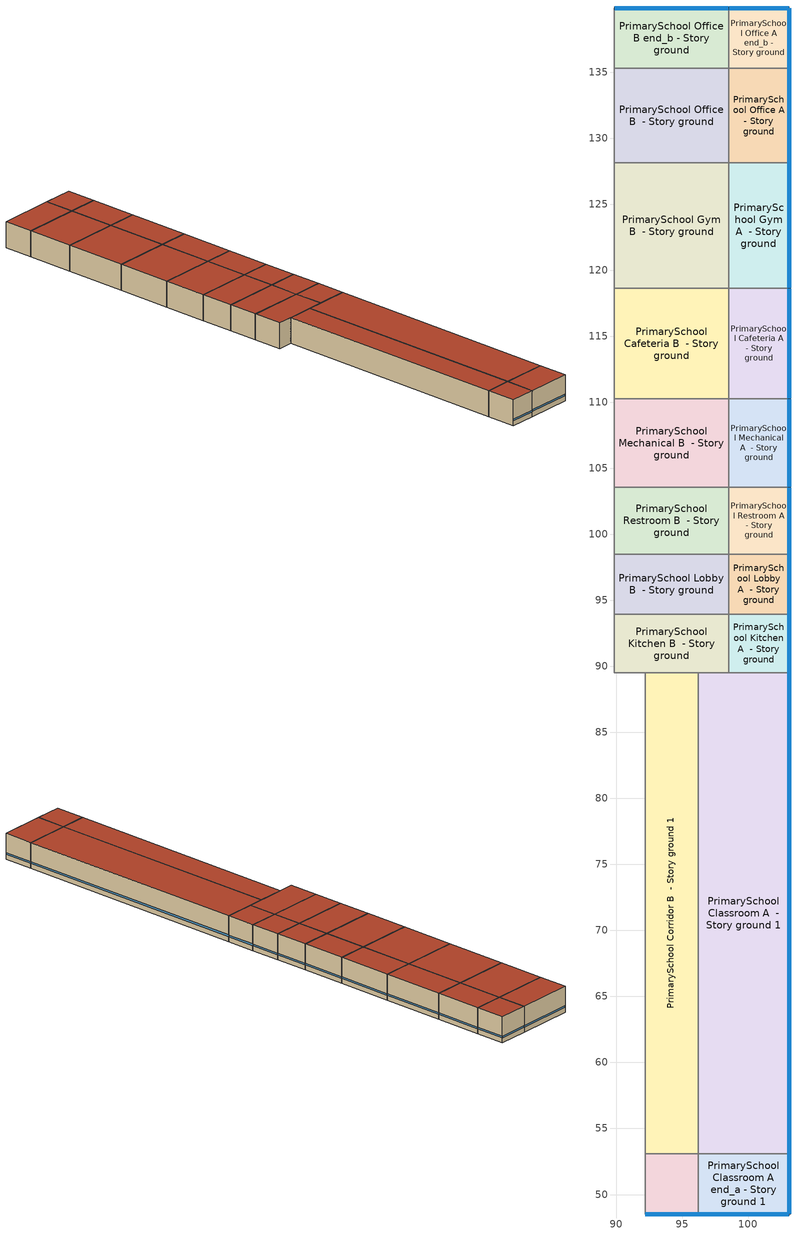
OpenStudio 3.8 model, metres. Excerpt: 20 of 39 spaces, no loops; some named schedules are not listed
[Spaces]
PrimarySchool Classroom A end_a - Story ground 1
 floor ground (Foundation F 1.26W/m*K Perim 11.46m Area 31.51m2): 103.09,48.52 96.2,48.52 96.2,53.1 103.09,53.1 z0
 wall outside: 96.2,48.52 103.09,48.52 103.09,53.1 z0:3.96
 wall to PrimarySchool Corridor B end_a - Story ground 1: 96.2,53.1 96.2,48.52 z0:3.96
 wall to PrimarySchool Classroom A  - Story ground 1: 103.09,53.1 96.2,53.1 z0:3.96
 window: 103.09,48.55 103.09,53.07 / 96.23,48.52 103.07,48.52 z0.76:1
 roof outside: 103.09,53.1 96.2,53.1 96.2,48.52 103.09,48.52 z3.96
PrimarySchool Corridor B end_a - Story ground 1
 floor ground (Foundation F 1.26W/m*K Perim 4.01m Area 18.35m2): 96.2,48.52 92.19,48.52 92.19,53.1 96.2,53.1 z0
 wall outside: 92.19,48.52 96.2,48.52 z0:3.96
 wall to PrimarySchool Classroom C end_a - Story ground 1: 92.19,53.1 92.19,48.52 z0:3.96
 wall to PrimarySchool Corridor B  - Story ground 1: 96.2,53.1 92.19,53.1 z0:3.96
 window: 92.21,48.52 96.18,48.52 z0.76:1
 roof outside: 96.2,53.1 92.19,53.1 92.19,48.52 96.2,48.52 z3.96
PrimarySchool Classroom A  - Story ground 1
 floor ground (Foundation F 1.26W/m*K Perim 36.4m Area 250.94m2): 103.09,53.1 96.2,53.1 96.2,89.5 103.09,89.5 z0
 wall outside: 103.09,53.1 103.09,89.5 z0:3.96
 wall to PrimarySchool Corridor B  - Story ground 1: 96.2,89.5 96.2,53.1 z0:3.96
 wall to PrimarySchool Kitchen A  - Story ground: 103.09,89.5 98.52,89.5 z0:3.96
 wall to PrimarySchool Kitchen B  - Story ground: 98.52,89.5 96.2,89.5 z0:3.96
 window: 103.09,53.12 103.09,89.47 z0.76:1
 roof outside: 103.09,89.5 96.2,89.5 96.2,53.1 103.09,53.1 z3.96
PrimarySchool Corridor B  - Story ground 1
 floor ground (Foundation F 1.26W/m*K Perim 0.0m Area 146.09m2): 96.2,53.1 92.19,53.1 92.19,89.5 96.2,89.5 z0
 wall to PrimarySchool Classroom C  - Story ground 1: 92.19,89.5 92.19,53.1 z0:3.96
 wall to PrimarySchool Kitchen B  - Story ground: 96.2,89.5 92.19,89.5 z0:3.96
 roof outside: 96.2,89.5 92.19,89.5 92.19,53.1 96.2,53.1 z3.96
PrimarySchool Kitchen A  - Story ground
 floor ground (Foundation F 1.26W/m*K Perim 4.46m Area 20.38m2): 103.09,89.5 98.52,89.5 98.52,93.96 103.09,93.96 z0
 wall outside: 103.09,89.5 103.09,93.96 z0:3.96
 wall to PrimarySchool Kitchen B  - Story ground: 98.52,93.96 98.52,89.5 z0:3.96
 wall to PrimarySchool Lobby A  - Story ground: 103.09,93.96 98.52,93.96 z0:3.96
 window: 103.09,89.53 103.09,93.93 z0.76:1
 roof outside: 103.09,93.96 98.52,93.96 98.52,89.5 103.09,89.5 z3.96
PrimarySchool Kitchen B  - Story ground
 floor ground (Foundation F 1.26W/m*K Perim 0.0m Area 38.58m2): 98.52,89.5 89.87,89.5 89.87,93.96 98.52,93.96 z0
 wall to PrimarySchool Kitchen C  - Story ground: 89.87,93.96 89.87,89.5 z0:3.96
 wall to PrimarySchool Lobby B  - Story ground: 98.52,93.96 89.87,93.96 z0:3.96
 wall to PrimarySchool Classroom C  - Story ground 1: 89.87,89.5 92.19,89.5 z0:3.96
 roof outside: 98.52,93.96 89.87,93.96 89.87,89.5 98.52,89.5 z3.96
PrimarySchool Lobby A  - Story ground
 floor ground (Foundation F 1.26W/m*K Perim 4.55m Area 20.8m2): 103.09,93.96 98.52,93.96 98.52,98.51 103.09,98.51 z0
 wall outside: 103.09,93.96 103.09,98.51 z0:3.96
 wall to PrimarySchool Lobby B  - Story ground: 98.52,98.51 98.52,93.96 z0:3.96
 wall to PrimarySchool Restroom A  - Story ground: 103.09,98.51 98.52,98.51 z0:3.96
 window: 103.09,93.98 103.09,98.48 z0.76:1
 roof outside: 103.09,98.51 98.52,98.51 98.52,93.96 103.09,93.96 z3.96
PrimarySchool Lobby B  - Story ground
 floor ground (Foundation F 1.26W/m*K Perim 0.0m Area 39.37m2): 98.52,93.96 89.87,93.96 89.87,98.51 98.52,98.51 z0
 wall to PrimarySchool Lobby C  - Story ground: 89.87,98.51 89.87,93.96 z0:3.96
 wall to PrimarySchool Restroom B  - Story ground: 98.52,98.51 89.87,98.51 z0:3.96
 roof outside: 98.52,98.51 89.87,98.51 89.87,93.96 98.52,93.96 z3.96
PrimarySchool Restroom A  - Story ground
 floor ground (Foundation F 1.26W/m*K Perim 5.06m Area 23.14m2): 103.09,98.51 98.52,98.51 98.52,103.57 103.09,103.57 z0
 wall outside: 103.09,98.51 103.09,103.57 z0:3.96
 wall to PrimarySchool Restroom B  - Story ground: 98.52,103.57 98.52,98.51 z0:3.96
 wall to PrimarySchool Mechanical A  - Story ground: 103.09,103.57 98.52,103.57 z0:3.96
 window: 103.09,98.53 103.09,103.54 z0.76:1
 roof outside: 103.09,103.57 98.52,103.57 98.52,98.51 103.09,98.51 z3.96
PrimarySchool Restroom B  - Story ground
 floor ground (Foundation F 1.26W/m*K Perim 0.0m Area 43.8m2): 98.52,98.51 89.87,98.51 89.87,103.57 98.52,103.57 z0
 wall to PrimarySchool Restroom C  - Story ground: 89.87,103.57 89.87,98.51 z0:3.96
 wall to PrimarySchool Mechanical B  - Story ground: 98.52,103.57 89.87,103.57 z0:3.96
 roof outside: 98.52,103.57 89.87,103.57 89.87,98.51 98.52,98.51 z3.96
PrimarySchool Mechanical A  - Story ground
 floor ground (Foundation F 1.26W/m*K Perim 6.7m Area 30.65m2): 103.09,103.57 98.52,103.57 98.52,110.27 103.09,110.27 z0
 wall outside: 103.09,103.57 103.09,110.27 z0:3.96
 wall to PrimarySchool Mechanical B  - Story ground: 98.52,110.27 98.52,103.57 z0:3.96
 wall to PrimarySchool Cafeteria A  - Story ground: 103.09,110.27 98.52,110.27 z0:3.96
 window: 103.09,103.59 103.09,110.25 z0.76:1
 roof outside: 103.09,110.27 98.52,110.27 98.52,103.57 103.09,103.57 z3.96
PrimarySchool Mechanical B  - Story ground
 floor ground (Foundation F 1.26W/m*K Perim 0.0m Area 58.03m2): 98.52,103.57 89.87,103.57 89.87,110.27 98.52,110.27 z0
 wall to PrimarySchool Mechanical C  - Story ground: 89.87,110.27 89.87,103.57 z0:3.96
 wall to PrimarySchool Cafeteria B  - Story ground: 98.52,110.27 89.87,110.27 z0:3.96
 roof outside: 98.52,110.27 89.87,110.27 89.87,103.57 98.52,103.57 z3.96
PrimarySchool Cafeteria A  - Story ground
 floor ground (Foundation F 1.26W/m*K Perim 8.37m Area 38.25m2): 103.09,110.27 98.52,110.27 98.52,118.64 103.09,118.64 z0
 wall outside: 103.09,110.27 103.09,118.64 z0:3.96
 wall to PrimarySchool Cafeteria B  - Story ground: 98.52,118.64 98.52,110.27 z0:3.96
 wall to PrimarySchool Gym A  - Story ground: 103.09,118.64 98.52,118.64 z0:3.96
 window: 103.09,110.3 103.09,118.61 z0.76:1
 roof outside: 103.09,118.64 98.52,118.64 98.52,110.27 103.09,110.27 z3.96
PrimarySchool Cafeteria B  - Story ground
 floor ground (Foundation F 1.26W/m*K Perim 0.0m Area 72.42m2): 98.52,110.27 89.87,110.27 89.87,118.64 98.52,118.64 z0
 wall to PrimarySchool Cafeteria C  - Story ground: 89.87,118.64 89.87,110.27 z0:3.96
 wall to PrimarySchool Gym B  - Story ground: 98.52,118.64 89.87,118.64 z0:3.96
 roof outside: 98.52,118.64 89.87,118.64 89.87,110.27 98.52,110.27 z3.96
PrimarySchool Gym A  - Story ground
 floor ground (Foundation F 1.26W/m*K Perim 9.5m Area 43.43m2): 103.09,118.64 98.52,118.64 98.52,128.14 103.09,128.14 z0
 wall outside: 103.09,118.64 103.09,128.14 z0:3.96
 wall to PrimarySchool Gym B  - Story ground: 98.52,128.14 98.52,118.64 z0:3.96
 wall to PrimarySchool Office A  - Story ground: 103.09,128.14 98.52,128.14 z0:3.96
 window: 103.09,118.66 103.09,128.11 z0.76:1
 roof outside: 103.09,128.14 98.52,128.14 98.52,118.64 103.09,118.64 z3.96
PrimarySchool Gym B  - Story ground
 floor ground (Foundation F 1.26W/m*K Perim 0.0m Area 82.22m2): 98.52,118.64 89.87,118.64 89.87,128.14 98.52,128.14 z0
 wall to PrimarySchool Gym C  - Story ground: 89.87,128.14 89.87,118.64 z0:3.96
 wall to PrimarySchool Office B  - Story ground: 98.52,128.14 89.87,128.14 z0:3.96
 roof outside: 98.52,128.14 89.87,128.14 89.87,118.64 98.52,118.64 z3.96
PrimarySchool Office A  - Story ground
 floor ground (Foundation F 1.26W/m*K Perim 7.16m Area 32.72m2): 103.09,128.14 98.52,128.14 98.52,135.29 103.09,135.29 z0
 wall outside: 103.09,128.14 103.09,135.29 z0:3.96
 wall to PrimarySchool Office B  - Story ground: 98.52,135.29 98.52,128.14 z0:3.96
 wall to PrimarySchool Office A end_b - Story ground: 103.09,135.29 98.52,135.29 z0:3.96
 window: 103.09,128.16 103.09,135.27 z0.76:1
 roof outside: 103.09,135.29 98.52,135.29 98.52,128.14 103.09,128.14 z3.96
PrimarySchool Office B  - Story ground
 floor ground (Foundation F 1.26W/m*K Perim 0.0m Area 61.94m2): 98.52,128.14 89.87,128.14 89.87,135.29 98.52,135.29 z0
 wall to PrimarySchool Office C  - Story ground: 89.87,135.29 89.87,128.14 z0:3.96
 wall to PrimarySchool Office B end_b - Story ground: 98.52,135.29 89.87,135.29 z0:3.96
 roof outside: 98.52,135.29 89.87,135.29 89.87,128.14 98.52,128.14 z3.96
PrimarySchool Office A end_b - Story ground
 floor ground (Foundation F 1.26W/m*K Perim 9.14m Area 20.9m2): 103.09,135.29 98.52,135.29 98.52,139.87 103.09,139.87 z0
 wall outside: 103.09,135.29 103.09,139.87 98.52,139.87 z0:3.96
 wall to PrimarySchool Office B end_b - Story ground: 98.52,139.87 98.52,135.29 z0:3.96
 window: 103.09,135.32 103.09,139.84 / 103.07,139.87 98.55,139.87 z0.76:1
 roof outside: 103.09,139.87 98.52,139.87 98.52,135.29 103.09,135.29 z3.96
PrimarySchool Office B end_b - Story ground
 floor ground (Foundation F 1.26W/m*K Perim 8.65m Area 39.57m2): 98.52,135.29 89.87,135.29 89.87,139.87 98.52,139.87 z0
 wall outside: 98.52,139.87 89.87,139.87 z0:3.96
 wall to PrimarySchool Office C end_b - Story ground: 89.87,139.87 89.87,135.29 z0:3.96
 window: 98.5,139.87 89.89,139.87 z0.76:1
 roof outside: 98.52,139.87 89.87,139.87 89.87,135.29 98.52,135.29 z3.96
[Building]
ComStock DOE Ref 1980-2004|PrimarySchool: North Axis {deg}=90; Default Construction Set=ComStock DOE Ref 1980-2004 - PriSchl - ASHRAE 169-2013-3A; Default Schedule Set=Building Default Schedule Set; Standards Building Type=PrimarySchool
[Site]
Birmingham Muni_AL_USA: Latitude {deg}=33.56; Longitude {deg}=-86.75; Time Zone {hr}=-6; Elevation {m}=192; Terrain=City
[Site:WaterMainsTemperature]
Calculation Method=Correlation; Annual Average Outdoor Air Temperature {C}=17.9908; Maximum Difference In Monthly Average Outdoor Air Temperatures {deltaC}=22.56
[SizingPeriod:DesignDay] Barometric Pressure {Pa}=99040; Rain Indicator=No; Snow Indicator=No; Day of Month=21; Daylight Saving Time Indicator=No; Humidity Condition Type=Wetbulb; Dry-Bulb Temperature Range Modifier Type=DefaultMultipliers
Name | Maximum Dry-Bulb Temperature {C} | Daily Dry-Bulb Temperature Range {deltaC} | Wind Speed {m/s} | Wind Direction {deg} | Month | Day Type | Wetbulb or DewPoint at Maximum Dry-Bulb {C} | Solar Model Indicator | ASHRAE Clear Sky Optical Depth for Beam Irradiance | ASHRAE Clear Sky Optical Depth for Diffuse Irradiance | Sky Clearness
Birmingham Muni Ann Clg .4% Condns DB=>MWB 1 | 35.3 | 10.3 | 3.5 | 330 | 7 | SummerDesignDay | 23.9 | ASHRAETau | 0.444 | 2.195
Birmingham Muni Ann Clg .4% Condns WB=>MDB 1 | 31.4 | 10.3 | 3.5 | 330 | 7 | SummerDesignDay | 25.8 | ASHRAETau | 0.444 | 2.195
Birmingham Muni Ann Htg 99.6% Condns DB 1 | -6.4 | 0 | 2.9 | 0 | 1 | WinterDesignDay | -6.4 | ASHRAEClearSky |  |  | 0
Birmingham Muni August .4% Condns DB=>MCWB 1 | 37.8 | 10.6 | 3.5 | 330 | 8 | SummerDesignDay | 23.8 | ASHRAETau | 0.43 | 2.268
[ClimateZones]
Climate Zone Institution Name 1=ASHRAE; Climate Zone Document Name 1=ANSI/ASHRAE Standard 169; Climate Zone Document Year 1=2006; Climate Zone Value 1=ASHRAE 169-2013-3A
[Site:GroundTemperature:FCfactorMethod]
January Ground Temperature {C}=19.63; February Ground Temperature {C}=9.72; March Ground Temperature {C}=9.05; April Ground Temperature {C}=4.46; May Ground Temperature {C}=14.21; June Ground Temperature {C}=12.92; July Ground Temperature {C}=15.73; August Ground Temperature {C}=23.84; September Ground Temperature {C}=25.99; October Ground Temperature {C}=27.02; November Ground Temperature {C}=26.68; December Ground Temperature {C}=26.64
[Construction:FfactorGroundFloor] F-Factor {W/m-K}=1.26344
Name | Area {m2} | PerimeterExposed {m}
Foundation F 1.26W/m*K Perim 9.14m Area 20.9m2 | 20.9032 | 9.144
Foundation F 1.26W/m*K Perim 7.16m Area 32.72m2 | 32.7192 | 7.15642
Foundation F 1.26W/m*K Perim 0.0m Area 61.94m2 | 61.9382 | 0
Foundation F 1.26W/m*K Perim 0.0m Area 82.22m2 | 82.2187 | 0
Foundation F 1.26W/m*K Perim 9.5m Area 43.43m2 | 43.4324 | 9.49966
Foundation F 1.26W/m*K Perim 8.37m Area 38.25m2 | 38.2539 | 8.367
Foundation F 1.26W/m*K Perim 4.01m Area 18.35m2 | 18.3471 | 4.01293
Foundation F 1.26W/m*K Perim 11.46m Area 31.51m2 | 31.5148 | 11.465
Foundation F 1.26W/m*K Perim 8.65m Area 39.57m2 | 39.5703 | 8.65491
Foundation F 1.26W/m*K Perim 36.4m Area 250.94m2 | 250.935 | 36.4044
Foundation F 1.26W/m*K Perim 0.0m Area 146.09m2 | 146.088 | 0
Foundation F 1.26W/m*K Perim 4.55m Area 20.8m2 | 20.7974 | 4.54887
Foundation F 1.26W/m*K Perim 4.46m Area 20.38m2 | 20.3798 | 4.45753
Foundation F 1.26W/m*K Perim 0.0m Area 38.58m2 | 38.5795 | 0
Foundation F 1.26W/m*K Perim 6.7m Area 30.65m2 | 30.6533 | 6.70456
Foundation F 1.26W/m*K Perim 0.0m Area 58.03m2 | 58.0274 | 0
Foundation F 1.26W/m*K Perim 0.0m Area 39.37m2 | 39.3701 | 0
Foundation F 1.26W/m*K Perim 5.06m Area 23.14m2 | 23.1361 | 5.06039
Foundation F 1.26W/m*K Perim 0.0m Area 43.8m2 | 43.7973 | 0
Foundation F 1.26W/m*K Perim 0.0m Area 72.42m2 | 72.4157 | 0
[DefaultConstructionSet]
ComStock DOE Ref 1980-2004 - PriSchl - ASHRAE 169-2013-3A: Default Exterior Surface Constructions=Default Surface Constructions 1; Default Interior Surface Constructions=Default Surface Constructions 2; Default Ground Contact Surface Constructions=Default Surface Constructions 3; Default Exterior SubSurface Constructions=Default Sub Surface Constructions 1; Default Interior SubSurface Constructions=Default Sub Surface Constructions 2; Interior Partition Construction=Typical Interior Partition
[DefaultSurfaceConstructions]
Name | Floor Construction | Wall Construction | Roof Ceiling Construction
Default Surface Constructions 1 | Typical Insulated Exterior Mass Floor | Typical Insulated Wood Framed Exterior Wall R-7.69 | Typical IEAD Roof R-13.89
Default Surface Constructions 2 | Typical Interior Floor | Typical Interior Wall | Typical Interior Ceiling
Default Surface Constructions 3 | Typical Insulated Carpeted 6in Slab Floor | Typical Insulated Basement Mass Wall R-6.99
[Construction]
Typical Insulated Exterior Mass Floor: Typical Insulation R-5.51, 4 in. Normalweight Concrete Floor, Typical Carpet Pad
Typical IEAD Roof R-13.89: Roof Membrane, Typical Insulation R-12.77, Metal Roof Surface
Typical Interior Floor: 100mm Normalweight concrete floor, CP02 CARPET PAD
Typical Interior Wall: G01 13mm gypsum board, G01 13mm gypsum board
Typical Interior Ceiling: CP02 CARPET PAD, 100mm Normalweight concrete floor
Typical Insulated Carpeted 6in Slab Floor: 6 in. Normalweight Concrete Floor, Typical Carpet Pad
Typical Insulated Basement Mass Wall R-6.99: Typical Insulation R-5.44, 8 in. Concrete Block Basement Wall
Simple Glazing U 0.72 SHGC 0.25: Simple Glazing U 0.72 SHGC 0.25
Typical Insulated Metal Door: F08 Metal surface, Typical Insulation R-5.51 1
U 0.88 SHGC 0.16 Sgl Ref-A-L Clr 6mm: REF A CLEAR LO 6MM
Typical Overhead Door: Typical Insulation R-5.51 1
Typical Interior Window: Clear 3mm
Typical Interior Door; Typical Interior Partition: G05 25mm wood
Typical Insulated Wood Framed Exterior Wall R-7.69: 25mm Stucco, 5/8 in. Gypsum Board, Typical Insulation R-5.51 1, 5/8 in. Gypsum Board
InteriorFurnishings: Std Wood 6inch
[Material:NoMass] Roughness=Smooth; Thermal Absorptance=0.9; Solar Absorptance=0.7
Name | Thermal Resistance {m2-K/W} | Visible Absorptance
Typical Insulation R-5.51; Typical Insulation R-5.51 1 | 0.970972 | 0.7
Typical Carpet Pad; CP02 CARPET PAD | 0.21648 | 0.8
Typical Insulation R-12.77 | 2.24922 | 0.7
Typical Insulation R-5.44 | 0.958542 | 0.7
[Material] Thermal Absorptance=0.9
Name | Roughness | Thickness {m} | Conductivity {W/m-K} | Density {kg/m3} | Specific Heat {J/kg-K} | Solar Absorptance | Visible Absorptance
4 in. Normalweight Concrete Floor | MediumRough | 0.1016 | 2.31 | 2322 | 832 | 0.7 | 0.7
25mm Stucco | Smooth | 0.0254 | 0.72 | 1856 | 840 | 0.7 | 0.7
5/8 in. Gypsum Board | MediumSmooth | 0.0159 | 0.16 | 800 | 1090 | 0.7 | 0.7
Roof Membrane | VeryRough | 0.0095 | 0.16 | 1121.29 | 1460 | 0.7 | 0.7
Metal Roof Surface; F08 Metal surface | Smooth | 0.0008 | 45.28 | 7824 | 500 | 0.7 | 0.7
100mm Normalweight concrete floor | MediumRough | 0.1016 | 2.31045 | 2322 | 832.557 | 0.7 | 0.7
G01 13mm gypsum board | Smooth | 0.0127 | 0.160031 | 800.001 | 1090.73 | 0.7 | 0.5
6 in. Normalweight Concrete Floor | MediumRough | 0.1524 | 2.31 | 2322 | 832 | 0.7 | 0.7
8 in. Concrete Block Basement Wall | MediumRough | 0.2032 | 1.326 | 1842 | 912 | 0.7 | 0.7
G05 25mm wood | MediumSmooth | 0.0254 | 0.15 | 608 | 1630 | 0.5 | 0.5
Std Wood 6inch | MediumSmooth | 0.15 | 0.12 | 540 | 1210 | 0.7 | 0.7
[DefaultSubSurfaceConstructions]
Name | Fixed Window Construction | Operable Window Construction | Door Construction | Glass Door Construction | Overhead Door Construction | Tubular Daylight Dome Construction | Tubular Daylight Diffuser Construction
Default Sub Surface Constructions 1 | Simple Glazing U 0.72 SHGC 0.25 | Simple Glazing U 0.72 SHGC 0.25 | Typical Insulated Metal Door | U 0.88 SHGC 0.16 Sgl Ref-A-L Clr 6mm | Typical Overhead Door | Typical Interior Window | Typical Interior Window
Default Sub Surface Constructions 2 | Typical Interior Window | Typical Interior Window | Typical Interior Door
[WindowMaterial:SimpleGlazingSystem]
Simple Glazing U 0.72 SHGC 0.25: U-Factor {W/m2-K}=4.08835; Solar Heat Gain Coefficient=0.25; Visible Transmittance=0.81
[WindowMaterial:Glazing] Optical Data Type=SpectralAverage; Infrared Transmittance at Normal Incidence=0; Front Side Infrared Hemispherical Emissivity=0.84; Conductivity {W/m-K}=0.9; Dirt Correction Factor for Solar and Visible Transmittance=1; Solar Diffusing=No
Name | Thickness {m} | Solar Transmittance at Normal Incidence | Front Side Solar Reflectance at Normal Incidence | Back Side Solar Reflectance at Normal Incidence | Visible Transmittance at Normal Incidence | Front Side Visible Reflectance at Normal Incidence | Back Side Visible Reflectance at Normal Incidence | Back Side Infrared Hemispherical Emissivity
REF A CLEAR LO 6MM | 0.006 | 0.066 | 0.341 | 0.493 | 0.08 | 0.41 | 0.37 | 0.4
Clear 3mm | 0.003 | 0.837 | 0.075 | 0.075 | 0.898 | 0.081 | 0.081 | 0.84
[SpaceType] Standards Building Type=PrimarySchool
Name | Default Schedule Set | Design Specification Outdoor Air Object | Standards Space Type
PrimarySchool Kitchen - ComStock DOE Ref 1980-2004 | PrimarySchool Kitchen Schedule Set | PrimarySchool Kitchen Ventilation | Kitchen
PrimarySchool Lobby - ComStock DOE Ref 1980-2004 | PrimarySchool Lobby Schedule Set | PrimarySchool Lobby Ventilation | Lobby
PrimarySchool Restroom - ComStock DOE Ref 1980-2004 | PrimarySchool Restroom Schedule Set | PrimarySchool Restroom Ventilation | Restroom
PrimarySchool Mechanical - ComStock DOE Ref 1980-2004 | PrimarySchool Mechanical Schedule Set | PrimarySchool Mechanical Ventilation | Mechanical
PrimarySchool Cafeteria - ComStock DOE Ref 1980-2004 | PrimarySchool Cafeteria Schedule Set | PrimarySchool Cafeteria Ventilation | Cafeteria
PrimarySchool Gym - ComStock DOE Ref 1980-2004 | PrimarySchool Gym Schedule Set | PrimarySchool Gym Ventilation | Gym
PrimarySchool Office - ComStock DOE Ref 1980-2004 | PrimarySchool Office Schedule Set | PrimarySchool Office Ventilation | Office
PrimarySchool Corridor - ComStock DOE Ref 1980-2004 | PrimarySchool Corridor Schedule Set | PrimarySchool Corridor Ventilation | Corridor
PrimarySchool Classroom - ComStock DOE Ref 1980-2004 | PrimarySchool Classroom Schedule Set | PrimarySchool Classroom Ventilation | Classroom
[BuildingStory]
Story ground: Nominal Z Coordinate {m}=0; Nominal Floor to Floor Height {m}=3.9624
[Space] Building Story=Story ground
Name | Space Type | Thermal Zone
PrimarySchool Classroom A end_a - Story ground 1 | PrimarySchool Classroom - ComStock DOE Ref 1980-2004 | Zone PrimarySchool Classroom A end_a - Story ground 1
PrimarySchool Corridor B end_a - Story ground 1 | PrimarySchool Corridor - ComStock DOE Ref 1980-2004 | Zone PrimarySchool Corridor B end_a - Story ground 1
PrimarySchool Classroom A  - Story ground 1 | PrimarySchool Classroom - ComStock DOE Ref 1980-2004 | Zone PrimarySchool Classroom A  - Story ground 1
PrimarySchool Corridor B  - Story ground 1 | PrimarySchool Corridor - ComStock DOE Ref 1980-2004 | Zone PrimarySchool Corridor B  - Story ground 1
PrimarySchool Kitchen A  - Story ground | PrimarySchool Kitchen - ComStock DOE Ref 1980-2004 | Zone PrimarySchool Kitchen A  - Story ground
PrimarySchool Kitchen B  - Story ground | PrimarySchool Kitchen - ComStock DOE Ref 1980-2004 | Zone PrimarySchool Kitchen B  - Story ground
PrimarySchool Lobby A  - Story ground | PrimarySchool Lobby - ComStock DOE Ref 1980-2004 | Zone PrimarySchool Lobby A  - Story ground
PrimarySchool Lobby B  - Story ground | PrimarySchool Lobby - ComStock DOE Ref 1980-2004 | Zone PrimarySchool Lobby B  - Story ground
PrimarySchool Restroom A  - Story ground | PrimarySchool Restroom - ComStock DOE Ref 1980-2004 | Zone PrimarySchool Restroom A  - Story ground
PrimarySchool Restroom B  - Story ground | PrimarySchool Restroom - ComStock DOE Ref 1980-2004 | Zone PrimarySchool Restroom B  - Story ground
PrimarySchool Mechanical A  - Story ground | PrimarySchool Mechanical - ComStock DOE Ref 1980-2004 | Zone PrimarySchool Mechanical A  - Story ground
PrimarySchool Mechanical B  - Story ground | PrimarySchool Mechanical - ComStock DOE Ref 1980-2004 | Zone PrimarySchool Mechanical B  - Story ground
PrimarySchool Cafeteria A  - Story ground | PrimarySchool Cafeteria - ComStock DOE Ref 1980-2004 | Zone PrimarySchool Cafeteria A  - Story ground
PrimarySchool Cafeteria B  - Story ground | PrimarySchool Cafeteria - ComStock DOE Ref 1980-2004 | Zone PrimarySchool Cafeteria B  - Story ground
PrimarySchool Gym A  - Story ground | PrimarySchool Gym - ComStock DOE Ref 1980-2004 | Zone PrimarySchool Gym A  - Story ground
PrimarySchool Gym B  - Story ground | PrimarySchool Gym - ComStock DOE Ref 1980-2004 | Zone PrimarySchool Gym B  - Story ground
PrimarySchool Office A  - Story ground | PrimarySchool Office - ComStock DOE Ref 1980-2004 | Zone PrimarySchool Office A  - Story ground
PrimarySchool Office B  - Story ground | PrimarySchool Office - ComStock DOE Ref 1980-2004 | Zone PrimarySchool Office B  - Story ground
PrimarySchool Office A end_b - Story ground | PrimarySchool Office - ComStock DOE Ref 1980-2004 | Zone PrimarySchool Office A end_b - Story ground
PrimarySchool Office B end_b - Story ground | PrimarySchool Office - ComStock DOE Ref 1980-2004 | Zone PrimarySchool Office B end_b - Story ground
[ThermalZone] Multiplier=1; Use Ideal Air Loads=No
Name | Thermostat
Zone PrimarySchool Classroom A end_a - Story ground 1 | PrimarySchool Classroom - ComStock DOE Ref 1980-2004 Thermostat 3
Zone PrimarySchool Corridor B end_a - Story ground 1 | PrimarySchool Corridor - ComStock DOE Ref 1980-2004 Thermostat 3
Zone PrimarySchool Classroom A  - Story ground 1 | PrimarySchool Classroom - ComStock DOE Ref 1980-2004 Thermostat 1
Zone PrimarySchool Corridor B  - Story ground 1 | PrimarySchool Corridor - ComStock DOE Ref 1980-2004 Thermostat 1
Zone PrimarySchool Kitchen A  - Story ground | PrimarySchool Kitchen - ComStock DOE Ref 1980-2004 Thermostat
Zone PrimarySchool Kitchen B  - Story ground | PrimarySchool Kitchen - ComStock DOE Ref 1980-2004 Thermostat 1
Zone PrimarySchool Lobby A  - Story ground | PrimarySchool Lobby - ComStock DOE Ref 1980-2004 Thermostat
Zone PrimarySchool Lobby B  - Story ground | PrimarySchool Lobby - ComStock DOE Ref 1980-2004 Thermostat 1
Zone PrimarySchool Restroom A  - Story ground | PrimarySchool Restroom - ComStock DOE Ref 1980-2004 Thermostat
Zone PrimarySchool Restroom B  - Story ground | PrimarySchool Restroom - ComStock DOE Ref 1980-2004 Thermostat 1
Zone PrimarySchool Mechanical A  - Story ground | PrimarySchool Mechanical - ComStock DOE Ref 1980-2004 Thermostat
Zone PrimarySchool Mechanical B  - Story ground | PrimarySchool Mechanical - ComStock DOE Ref 1980-2004 Thermostat 1
Zone PrimarySchool Cafeteria A  - Story ground | PrimarySchool Cafeteria - ComStock DOE Ref 1980-2004 Thermostat
Zone PrimarySchool Cafeteria B  - Story ground | PrimarySchool Cafeteria - ComStock DOE Ref 1980-2004 Thermostat 1
Zone PrimarySchool Gym A  - Story ground | PrimarySchool Gym - ComStock DOE Ref 1980-2004 Thermostat
Zone PrimarySchool Gym B  - Story ground | PrimarySchool Gym - ComStock DOE Ref 1980-2004 Thermostat 1
Zone PrimarySchool Office A  - Story ground | PrimarySchool Office - ComStock DOE Ref 1980-2004 Thermostat
Zone PrimarySchool Office B  - Story ground | PrimarySchool Office - ComStock DOE Ref 1980-2004 Thermostat 2
Zone PrimarySchool Office A end_b - Story ground | PrimarySchool Office - ComStock DOE Ref 1980-2004 Thermostat 1
Zone PrimarySchool Office B end_b - Story ground | PrimarySchool Office - ComStock DOE Ref 1980-2004 Thermostat 3
[People:Definition] Number of People Calculation Method=People/Area; Fraction Radiant=0.3
Name | People per Space Floor Area {person/m2}
PrimarySchool Cafeteria People Definition | 0.71763
PrimarySchool Classroom People Definition | 0.249938
PrimarySchool Corridor People Definition; PrimarySchool Restroom People Definition | 0.0999967
PrimarySchool Gym People Definition | 0.300313
PrimarySchool Kitchen People Definition | 0.149941
PrimarySchool Mechanical People Definition | 0.0100104
PrimarySchool Office People Definition | 0.0500522
[People] Work Efficiency Schedule=Work Efficiency Schedule; Clothing Insulation Schedule=Clothing Schedule; Air Velocity Schedule=Air Velocity Schedule; Multiplier=1
Name | People Definition | Space or SpaceType
PrimarySchool Cafeteria People | PrimarySchool Cafeteria People Definition | PrimarySchool Cafeteria - ComStock DOE Ref 1980-2004
PrimarySchool Classroom People | PrimarySchool Classroom People Definition | PrimarySchool Classroom - ComStock DOE Ref 1980-2004
PrimarySchool Corridor People | PrimarySchool Corridor People Definition | PrimarySchool Corridor - ComStock DOE Ref 1980-2004
PrimarySchool Gym People | PrimarySchool Gym People Definition | PrimarySchool Gym - ComStock DOE Ref 1980-2004
PrimarySchool Kitchen People | PrimarySchool Kitchen People Definition | PrimarySchool Kitchen - ComStock DOE Ref 1980-2004
PrimarySchool Mechanical People | PrimarySchool Mechanical People Definition | PrimarySchool Mechanical - ComStock DOE Ref 1980-2004
PrimarySchool Office People | PrimarySchool Office People Definition | PrimarySchool Office - ComStock DOE Ref 1980-2004
PrimarySchool Restroom People | PrimarySchool Restroom People Definition | PrimarySchool Restroom - ComStock DOE Ref 1980-2004
[Lights:Definition] Design Level Calculation Method=Watts/Area; Fraction Visible=0.2; Return Air Fraction=0
Name | Watts per Space Floor Area {W/m2} | Fraction Radiant
PrimarySchool Corridor - ComStock DOE Ref 1980-2004 General Lights Definition | 2.66834 | 0.365
PrimarySchool Classroom - ComStock DOE Ref 1980-2004 General Lights Definition | 5.66011 | 0.365
PrimarySchool Office - ComStock DOE Ref 1980-2004 General Lights Definition | 6.10233 | 0.365
PrimarySchool Gym - ComStock DOE Ref 1980-2004 General Lights Definition | 7.11557 | 0.365
PrimarySchool Cafeteria - ComStock DOE Ref 1980-2004 General Lights Definition | 2.44992 | 0.365
PrimarySchool Cafeteria - ComStock DOE Ref 1980-2004 Task Lights Definition | 0.138386 | 0.165
PrimarySchool Cafeteria - ComStock DOE Ref 1980-2004 Wall Wash Lights Definition | 0.559428 | 0.165
PrimarySchool Mechanical - ComStock DOE Ref 1980-2004 General Lights Definition | 3.55488 | 0.365
PrimarySchool Mechanical - ComStock DOE Ref 1980-2004 Task Lights Definition | 0.569567 | 0.165
PrimarySchool Restroom - ComStock DOE Ref 1980-2004 General Lights Definition | 3.01365 | 0.365
PrimarySchool Restroom - ComStock DOE Ref 1980-2004 Wall Wash Lights Definition | 0.610955 | 0.165
PrimarySchool Lobby - ComStock DOE Ref 1980-2004 General Lights Definition | 1.74481 | 0.365
PrimarySchool Lobby - ComStock DOE Ref 1980-2004 Task Lights Definition | 0.190877 | 0.165
PrimarySchool Lobby - ComStock DOE Ref 1980-2004 Wall Wash Lights Definition | 0.533708 | 0.165
PrimarySchool Kitchen - ComStock DOE Ref 1980-2004 General Lights Definition | 6.49916 | 0.365
PrimarySchool Kitchen - ComStock DOE Ref 1980-2004 Task Lights Definition | 1.63527 | 0.165
[ElectricEquipment:Definition] Design Level Calculation Method=Watts/Area
Name | Watts per Space Floor Area {W/m2} | Fraction Latent | Fraction Radiant | Fraction Lost
PrimarySchool Cafeteria Elec Equip Definition | 3.29942 | 0 | 0.5 | 0
PrimarySchool Classroom Elec Equip Definition | 1.9433 | 0 | 0.5 | 0
PrimarySchool Corridor Elec Equip Definition; PrimarySchool Lobby Elec Equip Definition; PrimarySchool Mechanical Elec Equip Definition; PrimarySchool Restroom Elec Equip Definition | 0.517282 | 0 | 0.5 | 0
PrimarySchool Gym Elec Equip Definition | 0.643107 | 0 | 0.5 | 0
misc_electric_kitchen_equipment_definition | 2.47457 | 0.25 | 0.3 | 0.2
PrimarySchool Office Elec Equip Definition | 1.39806 | 0 | 0.5 | 0
[ElectricEquipment] Schedule=Education_School BLDG_EQUIP_EndUseData BPR Adjusted
Name | Electric Equipment Definition | Space or SpaceType
PrimarySchool Cafeteria Elec Equip | PrimarySchool Cafeteria Elec Equip Definition | PrimarySchool Cafeteria - ComStock DOE Ref 1980-2004
PrimarySchool Classroom Elec Equip | PrimarySchool Classroom Elec Equip Definition | PrimarySchool Classroom - ComStock DOE Ref 1980-2004
PrimarySchool Corridor Elec Equip | PrimarySchool Corridor Elec Equip Definition | PrimarySchool Corridor - ComStock DOE Ref 1980-2004
PrimarySchool Gym Elec Equip | PrimarySchool Gym Elec Equip Definition | PrimarySchool Gym - ComStock DOE Ref 1980-2004
misc_electric_kitchen_equipment | misc_electric_kitchen_equipment_definition | PrimarySchool Kitchen - ComStock DOE Ref 1980-2004
PrimarySchool Lobby Elec Equip | PrimarySchool Lobby Elec Equip Definition | PrimarySchool Lobby - ComStock DOE Ref 1980-2004
PrimarySchool Mechanical Elec Equip | PrimarySchool Mechanical Elec Equip Definition | PrimarySchool Mechanical - ComStock DOE Ref 1980-2004
PrimarySchool Office Elec Equip | PrimarySchool Office Elec Equip Definition | PrimarySchool Office - ComStock DOE Ref 1980-2004
PrimarySchool Restroom Elec Equip | PrimarySchool Restroom Elec Equip Definition | PrimarySchool Restroom - ComStock DOE Ref 1980-2004
[DesignSpecification:OutdoorAir] Outdoor Air Method=Sum
Name | Outdoor Air Flow per Person {m3/s-person} | Outdoor Air Flow Rate Fraction Schedule | Outdoor Air Flow per Floor Area {m3/s-m2}
PrimarySchool Cafeteria Ventilation | 0.00943895 | 1 zone Occ Sch 38
PrimarySchool Classroom Ventilation | 0.00799951 | 1 zone Occ Sch 34
PrimarySchool Corridor Ventilation |  | 1 zone Occ Sch 36 | 0.000508
PrimarySchool Gym Ventilation | 0.00943895 | 1 zone Occ Sch 22
PrimarySchool Kitchen Ventilation |  | 1 zone Occ Sch 29 | 0.0023876
PrimarySchool Lobby Ventilation |  | 1 zone Occ Sch 33 | 0.000508
PrimarySchool Mechanical Ventilation |  | 1 zone Occ Sch 35 | 0.000254
PrimarySchool Office Ventilation | 0.00943895 | 1 zone Occ Sch 8
PrimarySchool Restroom Ventilation |  | 1 zone Occ Sch 32 | 0.0048768
[DefaultScheduleSet]
Name | Number of People Schedule | People Activity Level Schedule | Lighting Schedule | Electric Equipment Schedule | Infiltration Schedule | Gas Equipment Schedule | Hours of Operation Schedule
PrimarySchool Cafeteria Schedule Set | PrimarySchool Cafeteria Occ | PrimarySchool Activity | Education_School BLDG_LIGHT_EndUseData | Education_School BLDG_EQUIP_EndUseData | PrimarySchool Infil
PrimarySchool Classroom Schedule Set; PrimarySchool Corridor Schedule Set; PrimarySchool Lobby Schedule Set; PrimarySchool Mechanical Schedule Set; PrimarySchool Office Schedule Set; PrimarySchool Restroom Schedule Set | PrimarySchool Bldg Occ | PrimarySchool Activity | Education_School BLDG_LIGHT_EndUseData | Education_School BLDG_EQUIP_EndUseData | PrimarySchool Infil
PrimarySchool Gym Schedule Set | PrimarySchool Gym Occ | PrimarySchool Activity | Education_School BLDG_LIGHT_EndUseData | Education_School BLDG_EQUIP_EndUseData | PrimarySchool Infil
PrimarySchool Kitchen Schedule Set | PrimarySchool Bldg Occ | PrimarySchool Activity | Education_School BLDG_LIGHT_EndUseData | Education_School BLDG_EQUIP_EndUseData | PrimarySchool Infil | PrimarySchool Kitchen Gas
Building Default Schedule Set |  |  |  |  |  |  | Building Hours of Operation NonResidential
[Exterior:Lights:Definition]
Name | Design Level {W}
Parking Areas and Drives Def (W/ft^2) | 0.0497494
Building Facades Def (W/ft^2) | 0.25
Main Entries Def (W/ft) | 30
Other Doors Def (W/ft) | 25
[Exterior:Lights] Schedule=Always On Discrete; Control Option=AstronomicalClock
Name | Exterior Lights Definition | Multiplier
Parking Areas and Drives | Parking Areas and Drives Def (W/ft^2) | 10318.6
Building Facades | Building Facades Def (W/ft^2) | 18620
Main Entries | Main Entries Def (W/ft) | 56
Other Doors | Other Doors Def (W/ft) | 46.2
[ThermostatSetpoint:DualSetpoint] Heating Setpoint Temperature Schedule=PrimarySchool HtgSetp; Cooling Setpoint Temperature Schedule=PrimarySchool ClgSetp
PrimarySchool Cafeteria - ComStock DOE Ref 1980-2004 Thermostat; PrimarySchool Cafeteria - ComStock DOE Ref 1980-2004 Thermostat 1; PrimarySchool Classroom - ComStock DOE Ref 1980-2004 Thermostat 1; PrimarySchool Classroom - ComStock DOE Ref 1980-2004 Thermostat 3; PrimarySchool Corridor - ComStock DOE Ref 1980-2004 Thermostat 1; PrimarySchool Corridor - ComStock DOE Ref 1980-2004 Thermostat 3; PrimarySchool Gym - ComStock DOE Ref 1980-2004 Thermostat; PrimarySchool Gym - ComStock DOE Ref 1980-2004 Thermostat 1; PrimarySchool Kitchen - ComStock DOE Ref 1980-2004 Thermostat; PrimarySchool Kitchen - ComStock DOE Ref 1980-2004 Thermostat 1; PrimarySchool Lobby - ComStock DOE Ref 1980-2004 Thermostat; PrimarySchool Lobby - ComStock DOE Ref 1980-2004 Thermostat 1; PrimarySchool Mechanical - ComStock DOE Ref 1980-2004 Thermostat; PrimarySchool Mechanical - ComStock DOE Ref 1980-2004 Thermostat 1; PrimarySchool Office - ComStock DOE Ref 1980-2004 Thermostat; PrimarySchool Office - ComStock DOE Ref 1980-2004 Thermostat 1; PrimarySchool Office - ComStock DOE Ref 1980-2004 Thermostat 2; PrimarySchool Office - ComStock DOE Ref 1980-2004 Thermostat 3; PrimarySchool Restroom - ComStock DOE Ref 1980-2004 Thermostat; PrimarySchool Restroom - ComStock DOE Ref 1980-2004 Thermostat 1
[InternalMass:Definition]
Internal Mass Definition 1: Construction=InteriorFurnishings; Design Level Calculation Method=SurfaceArea/Area; Surface Area per Space Floor Area=2
[InternalMass] Internal Mass Definition=Internal Mass Definition 1; Multiplier=1
Name | Space or SpaceType
PrimarySchool Office A end_b - Story ground Mass | PrimarySchool Office A end_b - Story ground
PrimarySchool Office A  - Story ground Mass | PrimarySchool Office A  - Story ground
PrimarySchool Office B  - Story ground Mass | PrimarySchool Office B  - Story ground
PrimarySchool Gym B  - Story ground Mass | PrimarySchool Gym B  - Story ground
PrimarySchool Gym A  - Story ground Mass | PrimarySchool Gym A  - Story ground
PrimarySchool Corridor B end_a - Story ground 1 Mass | PrimarySchool Corridor B end_a - Story ground 1
PrimarySchool Classroom A end_a - Story ground 1 Mass | PrimarySchool Classroom A end_a - Story ground 1
PrimarySchool Office B end_b - Story ground Mass | PrimarySchool Office B end_b - Story ground
PrimarySchool Corridor B  - Story ground 1 Mass | PrimarySchool Corridor B  - Story ground 1
PrimarySchool Kitchen A  - Story ground Mass | PrimarySchool Kitchen A  - Story ground
PrimarySchool Lobby A  - Story ground Mass | PrimarySchool Lobby A  - Story ground
PrimarySchool Cafeteria A  - Story ground Mass | PrimarySchool Cafeteria A  - Story ground
PrimarySchool Kitchen B  - Story ground Mass | PrimarySchool Kitchen B  - Story ground
PrimarySchool Mechanical A  - Story ground Mass | PrimarySchool Mechanical A  - Story ground
PrimarySchool Mechanical B  - Story ground Mass | PrimarySchool Mechanical B  - Story ground
PrimarySchool Lobby B  - Story ground Mass | PrimarySchool Lobby B  - Story ground
PrimarySchool Restroom A  - Story ground Mass | PrimarySchool Restroom A  - Story ground
PrimarySchool Classroom A  - Story ground 1 Mass | PrimarySchool Classroom A  - Story ground 1
PrimarySchool Restroom B  - Story ground Mass | PrimarySchool Restroom B  - Story ground
PrimarySchool Cafeteria B  - Story ground Mass | PrimarySchool Cafeteria B  - Story ground
[Lights] Schedule=Education_School BLDG_LIGHT_EndUseData BPR Adjusted; Fraction Replaceable=1
Name | Lights Definition | Space or SpaceType
PrimarySchool Corridor - ComStock DOE Ref 1980-2004 General Lighting | PrimarySchool Corridor - ComStock DOE Ref 1980-2004 General Lights Definition | PrimarySchool Corridor - ComStock DOE Ref 1980-2004
PrimarySchool Classroom - ComStock DOE Ref 1980-2004 General Lighting | PrimarySchool Classroom - ComStock DOE Ref 1980-2004 General Lights Definition | PrimarySchool Classroom - ComStock DOE Ref 1980-2004
PrimarySchool Office - ComStock DOE Ref 1980-2004 General Lighting | PrimarySchool Office - ComStock DOE Ref 1980-2004 General Lights Definition | PrimarySchool Office - ComStock DOE Ref 1980-2004
PrimarySchool Gym - ComStock DOE Ref 1980-2004 General Lighting | PrimarySchool Gym - ComStock DOE Ref 1980-2004 General Lights Definition | PrimarySchool Gym - ComStock DOE Ref 1980-2004
PrimarySchool Cafeteria - ComStock DOE Ref 1980-2004 General Lighting | PrimarySchool Cafeteria - ComStock DOE Ref 1980-2004 General Lights Definition | PrimarySchool Cafeteria - ComStock DOE Ref 1980-2004
PrimarySchool Cafeteria - ComStock DOE Ref 1980-2004 Task Lighting | PrimarySchool Cafeteria - ComStock DOE Ref 1980-2004 Task Lights Definition | PrimarySchool Cafeteria - ComStock DOE Ref 1980-2004
PrimarySchool Cafeteria - ComStock DOE Ref 1980-2004 Wall Wash Lighting | PrimarySchool Cafeteria - ComStock DOE Ref 1980-2004 Wall Wash Lights Definition | PrimarySchool Cafeteria - ComStock DOE Ref 1980-2004
PrimarySchool Mechanical - ComStock DOE Ref 1980-2004 General Lighting | PrimarySchool Mechanical - ComStock DOE Ref 1980-2004 General Lights Definition | PrimarySchool Mechanical - ComStock DOE Ref 1980-2004
PrimarySchool Mechanical - ComStock DOE Ref 1980-2004 Task Lighting | PrimarySchool Mechanical - ComStock DOE Ref 1980-2004 Task Lights Definition | PrimarySchool Mechanical - ComStock DOE Ref 1980-2004
PrimarySchool Restroom - ComStock DOE Ref 1980-2004 General Lighting | PrimarySchool Restroom - ComStock DOE Ref 1980-2004 General Lights Definition | PrimarySchool Restroom - ComStock DOE Ref 1980-2004
PrimarySchool Restroom - ComStock DOE Ref 1980-2004 Wall Wash Lighting | PrimarySchool Restroom - ComStock DOE Ref 1980-2004 Wall Wash Lights Definition | PrimarySchool Restroom - ComStock DOE Ref 1980-2004
PrimarySchool Lobby - ComStock DOE Ref 1980-2004 General Lighting | PrimarySchool Lobby - ComStock DOE Ref 1980-2004 General Lights Definition | PrimarySchool Lobby - ComStock DOE Ref 1980-2004
PrimarySchool Lobby - ComStock DOE Ref 1980-2004 Task Lighting | PrimarySchool Lobby - ComStock DOE Ref 1980-2004 Task Lights Definition | PrimarySchool Lobby - ComStock DOE Ref 1980-2004
PrimarySchool Lobby - ComStock DOE Ref 1980-2004 Wall Wash Lighting | PrimarySchool Lobby - ComStock DOE Ref 1980-2004 Wall Wash Lights Definition | PrimarySchool Lobby - ComStock DOE Ref 1980-2004
PrimarySchool Kitchen - ComStock DOE Ref 1980-2004 General Lighting | PrimarySchool Kitchen - ComStock DOE Ref 1980-2004 General Lights Definition | PrimarySchool Kitchen - ComStock DOE Ref 1980-2004
PrimarySchool Kitchen - ComStock DOE Ref 1980-2004 Task Lighting | PrimarySchool Kitchen - ComStock DOE Ref 1980-2004 Task Lights Definition | PrimarySchool Kitchen - ComStock DOE Ref 1980-2004
[SpaceInfiltration:DesignFlowRate] Design Flow Rate Calculation Method=Flow/ExteriorArea; Flow per Exterior Surface Area {m3/s-m2}=0.00123985; Velocity Term Coefficient=0
Name | Space or SpaceType | Schedule | Constant Term Coefficient | Temperature Term Coefficient | Velocity Squared Term Coefficient
PrimarySchool Office A end_b - Story ground HVAC On Infiltration | PrimarySchool Office A end_b - Story ground | Infiltration HVAC On Schedule | -0.0039 | 0.0031 | 0.0393
PrimarySchool Office A end_b - Story ground HVAC Off Infiltration | PrimarySchool Office A end_b - Story ground | Infiltration HVAC Off Schedule | 0 | 0.007 | 0.0515
PrimarySchool Office A  - Story ground HVAC On Infiltration | PrimarySchool Office A  - Story ground | Infiltration HVAC On Schedule | -0.0039 | 0.0031 | 0.0393
PrimarySchool Office A  - Story ground HVAC Off Infiltration | PrimarySchool Office A  - Story ground | Infiltration HVAC Off Schedule | 0 | 0.007 | 0.0515
PrimarySchool Office B  - Story ground HVAC On Infiltration | PrimarySchool Office B  - Story ground | Infiltration HVAC On Schedule | -0.0039 | 0.0031 | 0.0393
PrimarySchool Office B  - Story ground HVAC Off Infiltration | PrimarySchool Office B  - Story ground | Infiltration HVAC Off Schedule | 0 | 0.007 | 0.0515
PrimarySchool Gym B  - Story ground HVAC On Infiltration | PrimarySchool Gym B  - Story ground | Infiltration HVAC On Schedule | -0.0039 | 0.0031 | 0.0393
PrimarySchool Gym B  - Story ground HVAC Off Infiltration | PrimarySchool Gym B  - Story ground | Infiltration HVAC Off Schedule | 0 | 0.007 | 0.0515
PrimarySchool Gym A  - Story ground HVAC On Infiltration | PrimarySchool Gym A  - Story ground | Infiltration HVAC On Schedule | -0.0039 | 0.0031 | 0.0393
PrimarySchool Gym A  - Story ground HVAC Off Infiltration | PrimarySchool Gym A  - Story ground | Infiltration HVAC Off Schedule | 0 | 0.007 | 0.0515
PrimarySchool Corridor B end_a - Story ground 1 HVAC On Infiltration | PrimarySchool Corridor B end_a - Story ground 1 | Infiltration HVAC On Schedule | -0.0039 | 0.0031 | 0.0393
PrimarySchool Corridor B end_a - Story ground 1 HVAC Off Infiltration | PrimarySchool Corridor B end_a - Story ground 1 | Infiltration HVAC Off Schedule | 0 | 0.007 | 0.0515
PrimarySchool Classroom A end_a - Story ground 1 HVAC On Infiltration | PrimarySchool Classroom A end_a - Story ground 1 | Infiltration HVAC On Schedule | -0.0039 | 0.0031 | 0.0393
PrimarySchool Classroom A end_a - Story ground 1 HVAC Off Infiltration | PrimarySchool Classroom A end_a - Story ground 1 | Infiltration HVAC Off Schedule | 0 | 0.007 | 0.0515
PrimarySchool Office B end_b - Story ground HVAC On Infiltration | PrimarySchool Office B end_b - Story ground | Infiltration HVAC On Schedule | -0.0039 | 0.0031 | 0.0393
PrimarySchool Office B end_b - Story ground HVAC Off Infiltration | PrimarySchool Office B end_b - Story ground | Infiltration HVAC Off Schedule | 0 | 0.007 | 0.0515
PrimarySchool Corridor B  - Story ground 1 HVAC On Infiltration | PrimarySchool Corridor B  - Story ground 1 | Infiltration HVAC On Schedule | -0.0039 | 0.0031 | 0.0393
PrimarySchool Corridor B  - Story ground 1 HVAC Off Infiltration | PrimarySchool Corridor B  - Story ground 1 | Infiltration HVAC Off Schedule | 0 | 0.007 | 0.0515
PrimarySchool Kitchen A  - Story ground HVAC On Infiltration | PrimarySchool Kitchen A  - Story ground | Infiltration HVAC On Schedule | -0.0039 | 0.0031 | 0.0393
PrimarySchool Kitchen A  - Story ground HVAC Off Infiltration | PrimarySchool Kitchen A  - Story ground | Infiltration HVAC Off Schedule | 0 | 0.007 | 0.0515
PrimarySchool Lobby A  - Story ground HVAC On Infiltration | PrimarySchool Lobby A  - Story ground | Infiltration HVAC On Schedule | -0.0039 | 0.0031 | 0.0393
PrimarySchool Lobby A  - Story ground HVAC Off Infiltration | PrimarySchool Lobby A  - Story ground | Infiltration HVAC Off Schedule | 0 | 0.007 | 0.0515
PrimarySchool Cafeteria A  - Story ground HVAC On Infiltration | PrimarySchool Cafeteria A  - Story ground | Infiltration HVAC On Schedule | -0.0039 | 0.0031 | 0.0393
PrimarySchool Cafeteria A  - Story ground HVAC Off Infiltration | PrimarySchool Cafeteria A  - Story ground | Infiltration HVAC Off Schedule | 0 | 0.007 | 0.0515
PrimarySchool Kitchen B  - Story ground HVAC On Infiltration | PrimarySchool Kitchen B  - Story ground | Infiltration HVAC On Schedule | -0.0039 | 0.0031 | 0.0393
PrimarySchool Kitchen B  - Story ground HVAC Off Infiltration | PrimarySchool Kitchen B  - Story ground | Infiltration HVAC Off Schedule | 0 | 0.007 | 0.0515
PrimarySchool Mechanical A  - Story ground HVAC On Infiltration | PrimarySchool Mechanical A  - Story ground | Infiltration HVAC On Schedule | -0.0039 | 0.0031 | 0.0393
PrimarySchool Mechanical A  - Story ground HVAC Off Infiltration | PrimarySchool Mechanical A  - Story ground | Infiltration HVAC Off Schedule | 0 | 0.007 | 0.0515
PrimarySchool Mechanical B  - Story ground HVAC On Infiltration | PrimarySchool Mechanical B  - Story ground | Infiltration HVAC On Schedule | -0.0039 | 0.0031 | 0.0393
PrimarySchool Mechanical B  - Story ground HVAC Off Infiltration | PrimarySchool Mechanical B  - Story ground | Infiltration HVAC Off Schedule | 0 | 0.007 | 0.0515
PrimarySchool Lobby B  - Story ground HVAC On Infiltration | PrimarySchool Lobby B  - Story ground | Infiltration HVAC On Schedule | -0.0039 | 0.0031 | 0.0393
PrimarySchool Lobby B  - Story ground HVAC Off Infiltration | PrimarySchool Lobby B  - Story ground | Infiltration HVAC Off Schedule | 0 | 0.007 | 0.0515
PrimarySchool Restroom A  - Story ground HVAC On Infiltration | PrimarySchool Restroom A  - Story ground | Infiltration HVAC On Schedule | -0.0039 | 0.0031 | 0.0393
PrimarySchool Restroom A  - Story ground HVAC Off Infiltration | PrimarySchool Restroom A  - Story ground | Infiltration HVAC Off Schedule | 0 | 0.007 | 0.0515
PrimarySchool Classroom A  - Story ground 1 HVAC On Infiltration | PrimarySchool Classroom A  - Story ground 1 | Infiltration HVAC On Schedule | -0.0039 | 0.0031 | 0.0393
PrimarySchool Classroom A  - Story ground 1 HVAC Off Infiltration | PrimarySchool Classroom A  - Story ground 1 | Infiltration HVAC Off Schedule | 0 | 0.007 | 0.0515
PrimarySchool Restroom B  - Story ground HVAC On Infiltration | PrimarySchool Restroom B  - Story ground | Infiltration HVAC On Schedule | -0.0039 | 0.0031 | 0.0393
PrimarySchool Restroom B  - Story ground HVAC Off Infiltration | PrimarySchool Restroom B  - Story ground | Infiltration HVAC Off Schedule | 0 | 0.007 | 0.0515
PrimarySchool Cafeteria B  - Story ground HVAC On Infiltration | PrimarySchool Cafeteria B  - Story ground | Infiltration HVAC On Schedule | -0.0039 | 0.0031 | 0.0393
PrimarySchool Cafeteria B  - Story ground HVAC Off Infiltration | PrimarySchool Cafeteria B  - Story ground | Infiltration HVAC Off Schedule | 0 | 0.007 | 0.0515
[Schedule:Day]
PrimarySchool Activity Default; PrimarySchool Activity Winter Design Day; PrimarySchool Activity Summer Design Day: No, 24, 0, 120
Education_School BLDG_LIGHT_EndUseData Default: No, 0, 15, 0.122215, 0, 30, 0.122113, 0, 45, 0.122023, 1, 0, 0.121933, 1, 15, 0.121843, 1, 30, 0.121753, 1, 45, 0.121903, 2, 0, 0.122052, 2, 15, 0.122201, 2, 30, 0.122351, 2, 45, 0.122408, 3, 0, 0.122465, 3, 15, 0.122523, 3, 30, 0.12258, 3, 45, 0.126927, 4, 0, 0.131274, 4, 15, 0.135621, 4, 30, 0.139968, 4, 45, 0.162379, 5, 0, 0.18479, 5, 15, 0.207201, 5, 30, 0.229612, 5, 45, 0.281036, 6, 0, 0.332461, 6, 15, 0.383885, 6, 30, 0.43531, 6, 45, 0.475502, 7, 0, 0.515694, 7, 15, 0.555886, 7, 30, 0.596078, 7, 45, 0.599436, 8, 0, 0.602794, 8, 15, 0.606152, 8, 30, 0.609511, 8, 45, 0.618956, 9, 0, 0.628402, 9, 15, 0.637848, 9, 30, 0.647294, 9, 45, 0.65674, 10, 0, 0.652442, 10, 15, 0.648145, 10, 30, 0.643847, 10, 45, 0.63955, 11, 0, 0.640089, 11, 15, 0.640627, 11, 30, 0.641166, 11, 45, 0.641705, 12, 0, 0.640612, 12, 15, 0.63952, 12, 30, 0.638427, 12, 45, 0.637335, 13, 0, 0.630514, 13, 15, 0.623693, 13, 30, 0.616873, 13, 45, 0.610052, 14, 0, 0.603231, 14, 15, 0.58861, 14, 30, 0.573989, 14, 45, 0.559368, 15, 0, 0.544746, 15, 15, 0.521564, 15, 30, 0.498381, 15, 45, 0.475199, 16, 0, 0.452016, 16, 15, 0.440954, 16, 30, 0.429893, 16, 45, 0.418831, 17, 0, 0.40777, 17, 15, 0.400724, 17, 30, 0.393679, 17, 45, 0.386633, 18, 0, 0.379587, 18, 15, 0.356275, 18, 30, 0.332962, 18, 45, 0.309649, 19, 0, 0.286336, 19, 15, 0.275833, 19, 30, 0.26533, 19, 45, 0.254827, 20, 0, 0.244324, 20, 15, 0.22977, 20, 30, 0.215216, 20, 45, 0.200661, 21, 0, 0.186107, 21, 15, 0.170527, 21, 30, 0.154947, 21, 45, 0.139366, 22, 0, 0.123786, 22, 15, 0.123508, 22, 30, 0.123231, 22, 45, 0.122953, 23, 0, 0.122676, 23, 15, 0.122598, 23, 30, 0.12252, 23, 45, 0.122419, 24, 0, 0.122317
Education_School BLDG_LIGHT_EndUseData Summer Design Day: No, 24, 0, 1
Education_School BLDG_LIGHT_EndUseData Winter Design Day; PrimarySchool Bldg Occ Winter Design Day: No, 24, 0, 0
PrimarySchool Bldg Occ Default: No, 5, 0, 0, 5, 15, 0.046875, 5, 30, 0.09375, 5, 45, 0.140625, 6, 0, 0.1875, 6, 15, 0.234375, 6, 30, 0.28125, 6, 45, 0.328125, 7, 0, 0.375, 7, 15, 0.421875, 7, 30, 0.46875, 7, 45, 0.515625, 8, 0, 0.5625, 8, 15, 0.609375, 8, 30, 0.65625, 8, 45, 0.703125, 9, 0, 0.75, 13, 15, 0.75, 13, 30, 0.714706, 13, 45, 0.679412, 14, 0, 0.644118, 14, 15, 0.608824, 14, 30, 0.573529, 14, 45, 0.538235, 15, 0, 0.502941, 15, 15, 0.467647, 15, 30, 0.432353, 15, 45, 0.397059, 16, 0, 0.361765, 16, 15, 0.326471, 16, 30, 0.291176, 16, 45, 0.255882, 17, 0, 0.220588, 17, 15, 0.185294, 17, 30, 0.15, 19, 0, 0.15, 19, 15, 0.1375, 19, 30, 0.125, 19, 45, 0.1125, 20, 0, 0.1, 20, 15, 0.0875, 20, 30, 0.075, 20, 45, 0.0625, 21, 0, 0.05, 21, 15, 0.0375, 21, 30, 0.025, 21, 45, 0.0125, 22, 0, 0, 24, 0, 0
PrimarySchool Bldg Occ Summer Design Day: No, 8, 0, 0, 16, 0, 0.75, 21, 0, 0.15, 24, 0, 0
[Schedule:Rule] Date Specification Type=DateRange
Name | Schedule Ruleset | Rule Order | Day Schedule | Apply Saturday | Start Month | Start Day | End Month | End Day | Apply Monday | Apply Tuesday | Apply Wednesday | Apply Thursday | Apply Friday | Apply Sunday
Schedule Rule 8 | Education_School BLDG_LIGHT_EndUseData | 9 | Education_School BLDG_LIGHT_EndUseData Sat Day | Yes | 1 | 1 | 6 | 16
Schedule Rule 9 | Education_School BLDG_LIGHT_EndUseData | 8 | Education_School BLDG_LIGHT_EndUseData Sat Day 1 | Yes | 6 | 17 | 8 | 26
Schedule Rule 10 | Education_School BLDG_LIGHT_EndUseData | 7 | Education_School BLDG_LIGHT_EndUseData Sat Day 2 | Yes | 8 | 27 | 12 | 31
Schedule Rule 22 | PrimarySchool Bldg Occ | 7 | PrimarySchool Bldg Occ Wkdy Day |  | 7 | 1 | 9 | 1 | Yes | Yes | Yes | Yes | Yes
Schedule Rule 23 | PrimarySchool Bldg Occ | 6 | PrimarySchool Bldg Occ Wkdy Day 1 |  | 9 | 1 | 12 | 31 | Yes | Yes | Yes | Yes | Yes
Schedule Rule 17 | PrimarySchool Bldg Occ | 5 | PrimarySchool Bldg Occ Wknd Day 3 | Yes | 9 | 1 | 12 | 29
Schedule Rule 18 | PrimarySchool Bldg Occ | 4 | PrimarySchool Bldg Occ Wknd Day 4 |  | 9 | 2 | 12 | 30 |  |  |  |  |  | Yes
Schedule Rule 19 | PrimarySchool Bldg Occ | 3 | PrimarySchool Bldg Occ Wknd Day 5 |  | 7 | 1 | 8 | 26 |  |  |  |  |  | Yes
Schedule Rule 20 | PrimarySchool Bldg Occ | 2 | PrimarySchool Bldg Occ Wknd Day 6 | Yes | 7 | 7 | 8 | 25
Schedule Rule 21 | PrimarySchool Bldg Occ | 1 | PrimarySchool Bldg Occ Wknd Day 7 | Yes | 1 | 6 | 6 | 30
Schedule Rule 61 | PrimarySchool Bldg Occ | 0 | PrimarySchool Bldg Occ Wknd Day 8 |  | 1 | 7 | 6 | 24 |  |  |  |  |  | Yes
Schedule Rule 24 | PrimarySchool Activity | 2 | PrimarySchool Activity Default 1 | Yes | 1 | 6 | 12 | 29
Schedule Rule 25 | PrimarySchool Activity | 1 | PrimarySchool Activity Default 2 |  | 1 | 7 | 12 | 30 |  |  |  |  |  | Yes
Schedule Rule 26 | PrimarySchool Activity | 0 | PrimarySchool Activity Default 3 |  | 7 | 2 | 8 | 31 | Yes | Yes | Yes | Yes | Yes
Schedule Rule 45 | PrimarySchool ClgSetp | 6 | PrimarySchool ClgSetp Default 2 |  | 1 | 7 | 6 | 24 |  |  |  |  |  | Yes
Schedule Rule 79 | PrimarySchool ClgSetp | 5 | PrimarySchool ClgSetp Wknd|Wkdy Day 2 | Yes | 9 | 1 | 12 | 29
Schedule Rule 80 | PrimarySchool ClgSetp | 4 | PrimarySchool ClgSetp Wknd|Wkdy Day 3 |  | 9 | 2 | 12 | 30 |  |  |  |  |  | Yes
Schedule Rule 81 | PrimarySchool ClgSetp | 3 | PrimarySchool ClgSetp Wknd|Wkdy Day 4 |  | 9 | 3 | 12 | 31 | Yes | Yes | Yes | Yes | Yes
Schedule Rule 82 | PrimarySchool ClgSetp | 2 | PrimarySchool ClgSetp Wknd|Wkdy Day 5 |  | 7 | 1 | 8 | 26 |  |  |  |  |  | Yes
Schedule Rule 83 | PrimarySchool ClgSetp | 1 | PrimarySchool ClgSetp Wknd|Wkdy Day 6 |  | 7 | 2 | 8 | 31 | Yes | Yes | Yes | Yes | Yes
Schedule Rule 84 | PrimarySchool ClgSetp | 0 | PrimarySchool ClgSetp Wknd|Wkdy Day 7 | Yes | 7 | 7 | 8 | 25
